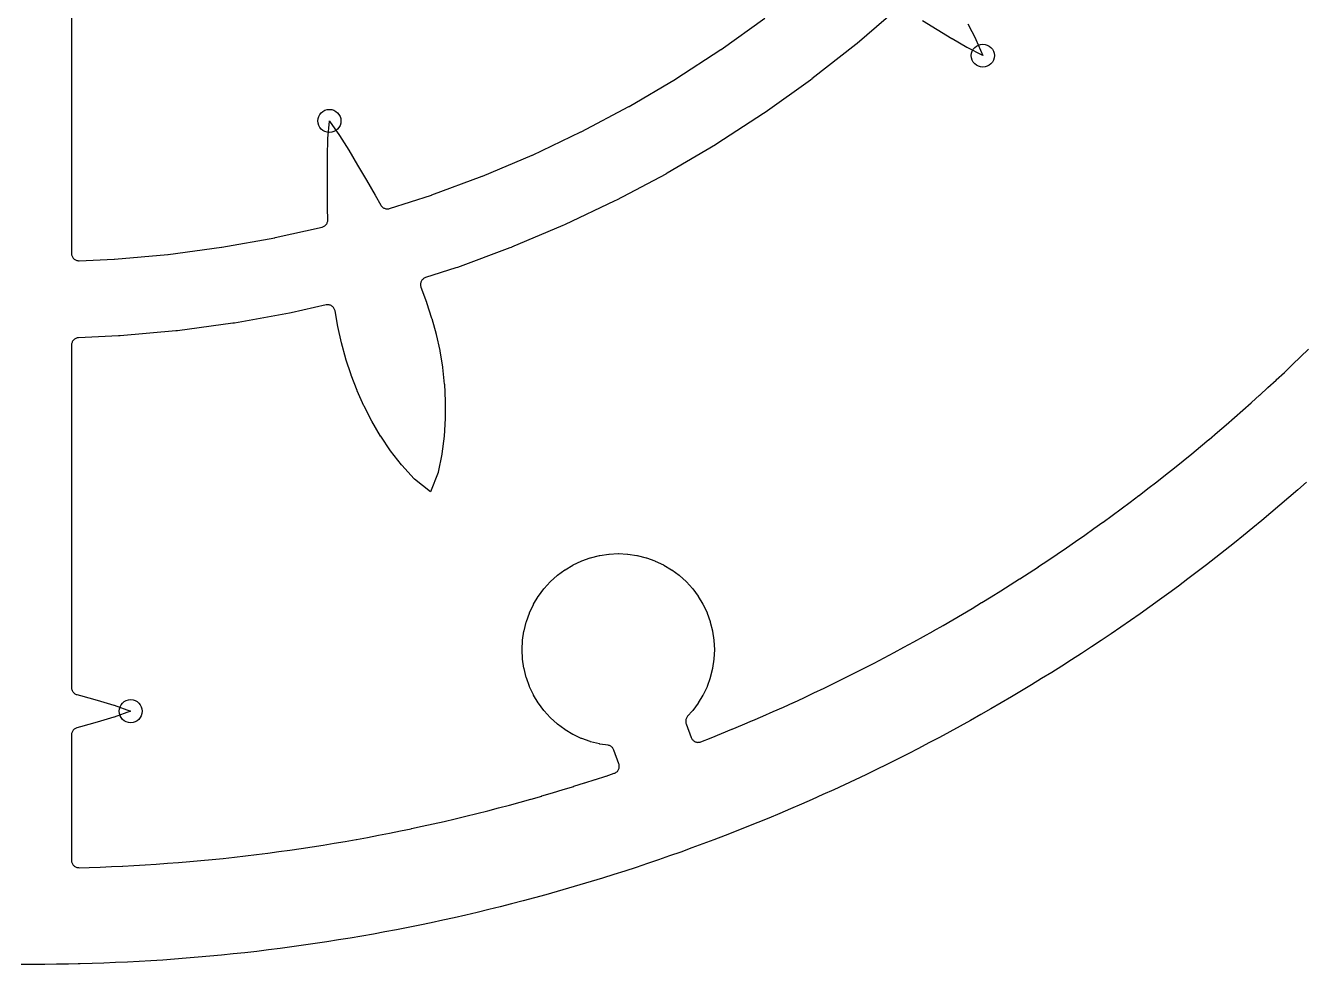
# Model space of a CAD drawing. Header units: millimetres. Extents: x -65 to 65, y -65 to 65.
# Drawn here: x -0.25 to 43.05, y -65 to -33.26 of the extents above; entities that cross this region are included whole.
import ezdxf

# ---------------------------------------------------------------- set-up
doc = ezdxf.new("R2010")
doc.units = ezdxf.units.MM
for name, color, linetype in [('CUT_INNER', 6, 'Continuous'), ('CUT_OUTER', 1, 'Continuous'), ('ENGRAVE', 7, 'Continuous')]:
    doc.layers.add(name, color=color, linetype=linetype)

msp = doc.modelspace()

# ---------------------------------------------------------------- linework, layer by layer
at = {"layer": 'CUT_INNER'}
for points in [[(1.3, -28.0757), (1.3, -40.9594), (1.3013, -40.9846), (1.3051, -41.0095), (1.3114, -41.034), (1.3201, -41.0576), (1.3312, -41.0803), (1.3445, -41.1017), (1.3599, -41.1217), (1.3772, -41.1401), (1.3963, -41.1566), (1.4169, -41.171), (1.4389, -41.1834), (1.4621, -41.1934), (1.4861, -41.2011), (1.5108, -41.2063), (1.5359, -41.209), (1.5611, -41.2092), (2.7379, -41.1569), (2.7489, -41.1562), (4.5608, -40.9949), (4.5718, -40.9937), (6.3748, -40.7523), (6.3857, -40.7506), (8.1762, -40.4294), (8.1871, -40.4272), (9.7715, -40.0698), (9.795, -40.0633), (9.8178, -40.0545), (9.8396, -40.0435), (9.8602, -40.0305), (9.8795, -40.0155), (9.8972, -39.9987), (9.9132, -39.9802), (9.9273, -39.9603), (9.9394, -39.9391), (9.9494, -39.9168), (9.9571, -39.8937), (9.9626, -39.8699), (9.9657, -39.8457), (9.9665, -39.8213), (9.9592, -39.4274), (9.9592, -39.426), (9.9551, -38.843), (9.9558, -38.2568), (9.9606, -37.6694), (9.9606, -37.6681), (9.9716, -37.0836), (9.9719, -37.0761), (10.0184, -36.4874), (10.0191, -36.4819), (10.0223, -36.486), (10.3614, -36.9699), (10.3655, -36.9762), (10.6717, -37.4742), (10.6724, -37.4753), (10.9738, -37.9774), (11.2718, -38.4818), (11.5653, -38.988), (11.566, -38.9892), (11.7567, -39.3269), (11.7697, -39.3476), (11.7847, -39.3669), (11.8015, -39.3846), (11.8199, -39.4006), (11.8398, -39.4147), (11.861, -39.4268), (11.8833, -39.4368), (11.9064, -39.4446), (11.9302, -39.4501), (11.9544, -39.4532), (11.9788, -39.454), (12.0031, -39.4523), (12.0272, -39.4484), (12.0508, -39.442), (13.4699, -38.9865), (13.4804, -38.9829), (15.186, -38.3506), (15.1963, -38.3466), (16.8722, -37.6393), (16.8823, -37.6347), (18.5252, -36.8538), (18.5351, -36.8488), (20.1418, -35.9958), (20.1514, -35.9904), (21.7186, -35.0669), (21.7281, -35.0611), (23.2528, -34.069), (23.2619, -34.0627), (24.7411, -33.004)], [(29.1644, -32.7383), (27.859, -33.8603), (27.8569, -33.8621), (27.8145, -33.8969), (27.8123, -33.8987), (26.3296, -35.0628), (26.3274, -35.0644), (26.2835, -35.0974), (26.2812, -35.099), (24.7484, -36.1962), (24.7461, -36.1978), (24.7007, -36.2287), (24.6984, -36.2303), (23.1184, -37.2583), (23.1161, -37.2598), (23.0694, -37.2887), (23.067, -37.2902), (21.4429, -38.2472), (21.4405, -38.2485), (21.3926, -38.2754), (21.3902, -38.2767), (19.7252, -39.1607), (19.7228, -39.162), (19.6737, -39.1866), (19.6712, -39.1878), (17.9687, -39.9971), (17.9662, -39.9983), (17.9161, -40.0207), (17.9136, -40.0218), (16.1768, -40.7548), (16.1743, -40.7559), (16.1232, -40.7761), (16.1206, -40.7771), (14.3531, -41.4323), (14.3505, -41.4332), (14.2986, -41.4511), (14.296, -41.452), (13.2714, -41.7809), (13.2478, -41.7898), (13.2252, -41.8011), (13.2038, -41.8145), (13.184, -41.8301), (13.1658, -41.8476), (13.1494, -41.8668), (13.1351, -41.8875), (13.1229, -41.9097), (13.1131, -41.9329), (13.1056, -41.957), (13.1006, -41.9817), (13.0981, -42.0068), (13.0981, -42.032), (13.1007, -42.0571), (13.1058, -42.0818), (13.1134, -42.1059), (13.3016, -42.6135), (13.3034, -42.6184), (13.4759, -43.1515), (13.4776, -43.157), (13.6251, -43.6965), (13.6266, -43.7025), (13.7474, -44.2488), (13.7487, -44.2552), (13.8412, -44.809), (13.8421, -44.8157), (13.9049, -45.3774), (13.9055, -45.3843), (13.9371, -45.9544), (13.9373, -45.9616), (13.936, -46.5405), (13.9358, -46.5479), (13.8994, -47.1361), (13.8986, -47.1441), (13.8228, -47.7422), (13.8212, -47.7517), (13.6952, -48.3626), (13.6939, -48.3677), (13.6922, -48.3726), (13.4414, -49.0174), (13.4391, -49.0227), (13.4344, -49.0193), (12.891, -48.5911), (12.887, -48.5877), (12.8834, -48.584), (12.4646, -48.1216), (12.4584, -48.1142), (12.0895, -47.6375), (12.0848, -47.631), (11.7548, -47.1427), (11.7508, -47.1364), (11.4559, -46.6383), (11.4524, -46.632), (11.1902, -46.1248), (11.1872, -46.1185), (10.9561, -45.6027), (10.9535, -45.5965), (10.7521, -45.0724), (10.7499, -45.0663), (10.5766, -44.5342), (10.5749, -44.5283), (10.4282, -43.9887), (10.4268, -43.9831), (10.3048, -43.4362), (10.3038, -43.431), (10.2094, -42.9041), (10.2037, -42.8795), (10.1955, -42.8556), (10.185, -42.8327), (10.1722, -42.8109), (10.1573, -42.7905), (10.1405, -42.7718), (10.1218, -42.7548), (10.1015, -42.7398), (10.0798, -42.727), (10.0569, -42.7163), (10.0331, -42.7081), (10.0085, -42.7023), (9.9835, -42.699), (9.9583, -42.6982), (9.9331, -42.7), (9.9083, -42.7043), (8.727, -42.9707), (8.7243, -42.9713), (8.6705, -42.9822), (8.6678, -42.9827), (6.8123, -43.3156), (6.8096, -43.316), (6.7553, -43.3245), (6.7526, -43.3249), (4.8842, -43.5751), (4.8815, -43.5754), (4.8269, -43.5815), (4.8241, -43.5818), (2.9465, -43.7489), (2.9437, -43.7491), (2.8889, -43.7527), (2.8862, -43.7529), (1.5389, -43.8127), (1.5152, -43.8149), (1.4917, -43.8193), (1.4689, -43.826), (1.4467, -43.8348), (1.4255, -43.8457), (1.4054, -43.8585), (1.3866, -43.8732), (1.3693, -43.8896), (1.3537, -43.9076), (1.3399, -43.927), (1.3279, -43.9477), (1.318, -43.9694), (1.3102, -43.9919), (1.3045, -44.015), (1.3011, -44.0386), (1.3, -44.0625), (1.3, -55.637), (1.3013, -55.6621), (1.305, -55.6868), (1.3112, -55.7111), (1.3198, -55.7346), (1.3308, -55.7572), (1.3439, -55.7785), (1.3591, -55.7984), (1.3762, -55.8167), (1.3951, -55.8332), (1.4155, -55.8478), (1.4372, -55.8602), (1.4601, -55.8703), (1.4839, -55.8781), (1.6053, -55.9114), (2.1708, -56.0706), (2.172, -56.0709), (2.733, -56.2353), (2.7401, -56.2376), (3.2958, -56.4373), (3.301, -56.4395), (3.2958, -56.4416), (2.7401, -56.6413), (2.733, -56.6437), (2.172, -56.808), (2.1708, -56.8084), (1.607, -56.9671), (1.4839, -57.0008), (1.4601, -57.0087), (1.4372, -57.0188), (1.4155, -57.0312), (1.395, -57.0458), (1.3762, -57.0622), (1.3591, -57.0805), (1.3439, -57.1005), (1.3308, -57.1218), (1.3198, -57.1443), (1.3112, -57.1679), (1.305, -57.1921), (1.3013, -57.2169), (1.3, -57.2419), (1.3, -61.4804), (1.3012, -61.5053), (1.305, -61.53), (1.3111, -61.5542), (1.3197, -61.5776), (1.3305, -61.6001), (1.3436, -61.6214), (1.3587, -61.6413), (1.3757, -61.6596), (1.3944, -61.676), (1.4147, -61.6906), (1.4364, -61.703), (1.4591, -61.7133), (1.4828, -61.7212), (1.5072, -61.7267), (1.5319, -61.7297), (1.5569, -61.7303), (1.8934, -61.721), (1.8949, -61.7209), (2.2721, -61.7082), (2.2736, -61.7081), (2.6507, -61.6931), (2.6522, -61.693), (3.0292, -61.6757), (3.0307, -61.6756), (3.4075, -61.6559), (3.4091, -61.6558), (3.7858, -61.6338), (3.7873, -61.6337), (4.1639, -61.6094), (4.1654, -61.6093), (4.5418, -61.5827), (4.5434, -61.5826), (4.9196, -61.5537), (4.9212, -61.5536), (5.2972, -61.5224), (5.2987, -61.5222), (5.6746, -61.4887), (5.6761, -61.4886), (6.0518, -61.4527), (6.0533, -61.4526), (6.4287, -61.4144), (6.4303, -61.4143), (6.8055, -61.3738), (6.807, -61.3737), (7.1819, -61.3309), (7.1834, -61.3307), (7.5581, -61.2857), (7.5596, -61.2855), (7.934, -61.2382), (7.9355, -61.238), (8.3096, -61.1883), (8.3111, -61.1881), (8.6849, -61.1362), (8.6864, -61.136), (9.0598, -61.0818), (9.0614, -61.0815), (9.4345, -61.025), (9.436, -61.0248), (9.8087, -60.966), (9.8102, -60.9657), (10.1826, -60.9046), (10.1841, -60.9044), (10.5561, -60.841), (10.5577, -60.8408), (10.9293, -60.7751), (10.9308, -60.7748), (11.302, -60.7069), (11.3035, -60.7066), (11.6742, -60.6364), (11.6757, -60.6361), (12.0461, -60.5636), (12.0476, -60.5633), (12.4175, -60.4886), (12.419, -60.4883), (12.7884, -60.4113), (12.7899, -60.4109), (13.1588, -60.3316), (13.1603, -60.3313), (13.5288, -60.2498), (13.5302, -60.2494), (13.8982, -60.1656), (13.8997, -60.1653), (14.2671, -60.0792), (14.2686, -60.0789), (14.6355, -59.9905), (14.637, -59.9902), (15.0033, -59.8996), (15.0048, -59.8992), (15.3705, -59.8064), (15.372, -59.806), (15.7372, -59.711), (15.7387, -59.7106), (16.1033, -59.6133), (16.1048, -59.6129), (16.4688, -59.5134), (16.4703, -59.513), (16.8336, -59.4112), (16.8351, -59.4108), (17.1979, -59.3068), (17.1993, -59.3064), (17.5614, -59.2002), (17.5629, -59.1997), (17.9243, -59.0913), (17.9258, -59.0908), (18.2866, -58.9802), (18.288, -58.9797), (18.6481, -58.8669), (18.6496, -58.8664), (19.009, -58.7513), (19.0104, -58.7509), (19.3691, -58.6336), (19.3706, -58.6331), (19.6501, -58.5398), (19.6734, -58.5308), (19.6956, -58.5194), (19.7166, -58.5059), (19.7361, -58.4904), (19.754, -58.473), (19.7701, -58.4539), (19.7841, -58.4333), (19.7961, -58.4114), (19.8058, -58.3884), (19.8132, -58.3646), (19.8181, -58.3401), (19.8206, -58.3153), (19.8207, -58.2903), (19.8182, -58.2655), (19.8132, -58.241), (19.8059, -58.2172), (19.637, -57.7531), (19.6275, -57.7306), (19.6159, -57.7091), (19.6023, -57.6889), (19.5867, -57.6701), (19.5694, -57.6529), (19.5505, -57.6375), (19.5302, -57.6239), (19.5086, -57.6125), (19.4861, -57.6032), (19.4627, -57.5961), (19.4387, -57.5913), (19.1579, -57.5497), (19.1459, -57.5473), (18.8484, -57.4728), (18.8367, -57.4692), (18.5479, -57.3659), (18.5366, -57.3612), (18.2594, -57.2301), (18.2486, -57.2243), (17.9855, -57.0666), (17.9753, -57.0598), (17.729, -56.8772), (17.7195, -56.8694), (17.4923, -56.6634), (17.4836, -56.6548), (17.2777, -56.4275), (17.2699, -56.4181), (17.0872, -56.1718), (17.0804, -56.1616), (16.9228, -55.8985), (16.917, -55.8877), (16.7859, -55.6105), (16.7812, -55.5992), (16.6779, -55.3104), (16.6743, -55.2987), (16.5998, -55.0012), (16.5974, -54.9892), (16.5524, -54.6858), (16.5512, -54.6736), (16.5362, -54.3673), (16.5362, -54.3551), (16.5512, -54.0488), (16.5524, -54.0366), (16.5974, -53.7332), (16.5998, -53.7212), (16.6743, -53.4237), (16.6779, -53.412), (16.7812, -53.1233), (16.7859, -53.1119), (16.917, -52.8347), (16.9228, -52.8239), (17.0804, -52.5609), (17.0872, -52.5507), (17.2699, -52.3044), (17.2777, -52.2949), (17.4836, -52.0677), (17.4923, -52.059), (17.7195, -51.8531), (17.729, -51.8453), (17.9753, -51.6626), (17.9855, -51.6558), (18.2486, -51.4981), (18.2594, -51.4924), (18.5366, -51.3612), (18.5479, -51.3565), (18.8367, -51.2532), (18.8484, -51.2497), (19.1459, -51.1752), (19.1579, -51.1728), (19.4612, -51.1278), (19.4734, -51.1266), (19.7797, -51.1115), (19.792, -51.1115), (20.0983, -51.1266), (20.1105, -51.1278), (20.4138, -51.1728), (20.4259, -51.1752), (20.7233, -51.2497), (20.7351, -51.2532), (21.0238, -51.3565), (21.0351, -51.3612), (21.3124, -51.4924), (21.3232, -51.4981), (21.5862, -51.6558), (21.5964, -51.6626), (21.8427, -51.8453), (21.8522, -51.8531), (22.0794, -52.059), (22.0881, -52.0677), (22.294, -52.2949), (22.3018, -52.3044), (22.4845, -52.5507), (22.4913, -52.5609), (22.649, -52.8239), (22.6547, -52.8347), (22.7858, -53.1119), (22.7905, -53.1233), (22.8939, -53.412), (22.8974, -53.4237), (22.9719, -53.7212), (22.9743, -53.7332), (23.0193, -54.0366), (23.0205, -54.0488), (23.0356, -54.3551), (23.0356, -54.3673), (23.0205, -54.6736), (23.0193, -54.6858), (22.9743, -54.9892), (22.9719, -55.0012), (22.8974, -55.2987), (22.8939, -55.3104), (22.7905, -55.5992), (22.7858, -55.6105), (22.6547, -55.8877), (22.649, -55.8985), (22.4913, -56.1616), (22.4845, -56.1718), (22.3018, -56.4181), (22.294, -56.4275), (22.1294, -56.6092), (22.1138, -56.6282), (22.1001, -56.6488), (22.0885, -56.6705), (22.0791, -56.6933), (22.072, -56.7169), (22.0672, -56.7411), (22.0649, -56.7657), (22.065, -56.7903), (22.0675, -56.8149), (22.0724, -56.839), (22.0797, -56.8626), (22.2492, -57.3281), (22.2588, -57.351), (22.2707, -57.3729), (22.2847, -57.3935), (22.3007, -57.4125), (22.3185, -57.4299), (22.3379, -57.4454), (22.3588, -57.459), (22.3809, -57.4703), (22.4041, -57.4795), (22.428, -57.4862), (22.4525, -57.4906), (22.4773, -57.4925), (22.5022, -57.4919), (22.5269, -57.4889), (22.5512, -57.4834), (22.5748, -57.4756), (22.5759, -57.4751), (22.5773, -57.4746), (22.9281, -57.3355), (22.9295, -57.335), (23.2795, -57.1938), (23.2809, -57.1932), (23.63, -57.0499), (23.6314, -57.0493), (23.9796, -56.9038), (23.981, -56.9032), (24.3283, -56.7556), (24.3297, -56.755), (24.6761, -56.6052), (24.6775, -56.6046), (25.0229, -56.4528), (25.0244, -56.4521), (25.3689, -56.2982), (25.3703, -56.2975), (25.7138, -56.1414), (25.7152, -56.1408), (26.0578, -55.9826), (26.0592, -55.982), (26.4008, -55.8217), (26.4022, -55.821), (26.7429, -55.6586), (26.7442, -55.658), (27.0839, -55.4935), (27.0852, -55.4928), (27.4239, -55.3263), (27.4252, -55.3256), (27.7628, -55.1569), (27.7642, -55.1563), (28.1007, -54.9856), (28.1021, -54.9849), (28.4376, -54.8121), (28.4389, -54.8114), (28.7734, -54.6366), (28.7747, -54.6359), (29.1081, -54.459), (29.1094, -54.4583), (29.4417, -54.2794), (29.443, -54.2786), (29.7742, -54.0977), (29.7755, -54.097), (30.1056, -53.914), (30.1069, -53.9132), (30.4358, -53.7282), (30.4371, -53.7275), (30.7649, -53.5405), (30.7662, -53.5397), (31.0928, -53.3507), (31.0942, -53.3499), (31.4196, -53.1589), (31.4209, -53.1581), (31.7452, -52.9651), (31.7465, -52.9643), (32.0696, -52.7694), (32.0709, -52.7686), (32.3928, -52.5716), (32.3941, -52.5708), (32.7147, -52.3718), (32.716, -52.371), (33.0355, -52.1701), (33.0367, -52.1693), (33.3549, -51.9664), (33.3562, -51.9656), (33.6732, -51.7608), (33.6745, -51.76), (33.9901, -51.5532), (33.9914, -51.5524), (34.3058, -51.3437), (34.3071, -51.3428), (34.6202, -51.1322), (34.6215, -51.1313), (34.9333, -50.9188), (34.9346, -50.918), (35.2451, -50.7035), (35.2463, -50.7026), (35.5555, -50.4863), (35.5568, -50.4854), (35.8646, -50.2672), (35.8659, -50.2663), (36.1724, -50.0462), (36.1736, -50.0453), (36.4788, -49.8233), (36.48, -49.8224), (36.7838, -49.5985), (36.785, -49.5976), (37.0875, -49.3719), (37.0887, -49.371), (37.3897, -49.1434), (37.3909, -49.1425), (37.6905, -48.913), (37.6917, -48.9121), (37.9899, -48.6809), (37.9912, -48.6799), (38.2879, -48.4468), (38.2891, -48.4459), (38.5845, -48.211), (38.5857, -48.21), (38.8796, -47.9733), (38.8808, -47.9724), (39.1732, -47.7339), (39.1744, -47.7329), (39.4653, -47.4926), (39.4665, -47.4916), (39.756, -47.2496), (39.7572, -47.2486), (40.0452, -47.0047), (40.0463, -47.0037), (40.3328, -46.7581), (40.334, -46.7571), (40.619, -46.5098), (40.6201, -46.5088), (40.9036, -46.2597), (40.9047, -46.2587), (41.1867, -46.0078), (41.1878, -46.0068), (41.4682, -45.7542), (41.4693, -45.7532), (41.7482, -45.4989), (41.7493, -45.4979), (42.0265, -45.2419), (42.0277, -45.2409), (42.3034, -44.9832), (42.3045, -44.9821), (42.5786, -44.7228), (42.5797, -44.7217), (42.8522, -44.4607), (42.8533, -44.4596), (43.1242, -44.1969)], [(31.6052, -33.1988), (31.8696, -33.7202), (31.8728, -33.727), (32.1078, -34.2687), (32.1098, -34.2739), (32.1051, -34.2718), (31.5786, -34.0034), (31.572, -33.9998), (31.0681, -33.7036), (31.0669, -33.7029), (30.5652, -33.4008), (30.0654, -33.095)]]:
    msp.add_lwpolyline(points, dxfattribs=at)
at = {"layer": 'CUT_OUTER'}
msp.add_lwpolyline([(43.0576, -48.6934), (42.758, -48.9566), (42.4568, -49.2181), (42.154, -49.4777), (41.8496, -49.7354), (41.5437, -49.9912), (41.2362, -50.2452), (40.9271, -50.4973), (40.6165, -50.7474), (40.3043, -50.9957), (39.9907, -51.242), (39.6755, -51.4865), (39.3588, -51.7289), (39.0407, -51.9695), (38.7211, -52.208), (38.4, -52.4446), (38.0775, -52.6793), (37.7535, -52.9119), (37.4282, -53.1426), (37.1014, -53.3712), (36.7732, -53.5979), (36.4436, -53.8225), (36.1127, -54.0451), (35.7804, -54.2657), (35.4468, -54.4842), (35.1118, -54.7007), (34.7755, -54.9151), (34.4379, -55.1274), (34.099, -55.3377), (33.7588, -55.5459), (33.4173, -55.752), (33.0746, -55.956), (32.7307, -56.1578), (32.3855, -56.3576), (32.039, -56.5553), (31.6914, -56.7508), (31.3426, -56.9442), (30.9926, -57.1354), (30.6415, -57.3245), (30.2891, -57.5115), (29.9357, -57.6962), (29.5811, -57.8788), (29.2254, -58.0592), (28.8686, -58.2375), (28.5107, -58.4135), (28.1518, -58.5873), (27.7918, -58.759), (27.4307, -58.9284), (27.0686, -59.0956), (26.7055, -59.2606), (26.3414, -59.4233), (25.9763, -59.5838), (25.6102, -59.7421), (25.2431, -59.8981), (24.8751, -60.0519), (24.5062, -60.2034), (24.1363, -60.3526), (23.7656, -60.4996), (23.3939, -60.6443), (23.0213, -60.7867), (22.6479, -60.9268), (22.2737, -61.0646), (21.8986, -61.2001), (21.5226, -61.3333), (21.1459, -61.4642), (20.7684, -61.5928), (20.39, -61.7191), (20.011, -61.843), (19.6311, -61.9647), (19.2505, -62.0839), (18.8692, -62.2009), (18.4872, -62.3155), (18.1045, -62.4278), (17.7211, -62.5377), (17.3371, -62.6452), (16.9524, -62.7504), (16.567, -62.8533), (16.181, -62.9537), (15.7945, -63.0518), (15.4073, -63.1476), (15.0195, -63.2409), (14.6312, -63.3319), (14.2423, -63.4205), (13.8529, -63.5067), (13.463, -63.5905), (13.0725, -63.6719), (12.6816, -63.7509), (12.2902, -63.8275), (11.8983, -63.9017), (11.506, -63.9735), (11.1133, -64.0429), (10.7201, -64.1099), (10.3265, -64.1745), (9.9326, -64.2366), (9.5382, -64.2964), (9.1435, -64.3537), (8.7485, -64.4086), (8.3531, -64.461), (7.9575, -64.5111), (7.5615, -64.5587), (7.1652, -64.6039), (6.7687, -64.6466), (6.3719, -64.6869), (5.9748, -64.7248), (5.5776, -64.7603), (5.1801, -64.7933), (4.7825, -64.8238), (4.3846, -64.8519), (3.9866, -64.8776), (3.5885, -64.9009), (3.1902, -64.9217), (2.7917, -64.94), (2.3932, -64.9559), (1.9946, -64.9694), (1.5959, -64.9804), (1.5256, -64.9819), (1.1964, -64.989), (0.7976, -64.9951), (0.3988, -64.9988), (0, -65), (-0.3988, -64.9988)], dxfattribs=at)
at = {"layer": 'ENGRAVE'}
for centre in [(32.1103, -34.2745), (10.0189, -36.4811), (3.3018, -56.4395)]:
    msp.add_circle(centre, 0.39, dxfattribs=at)

doc.saveas('drawing.dxf')
